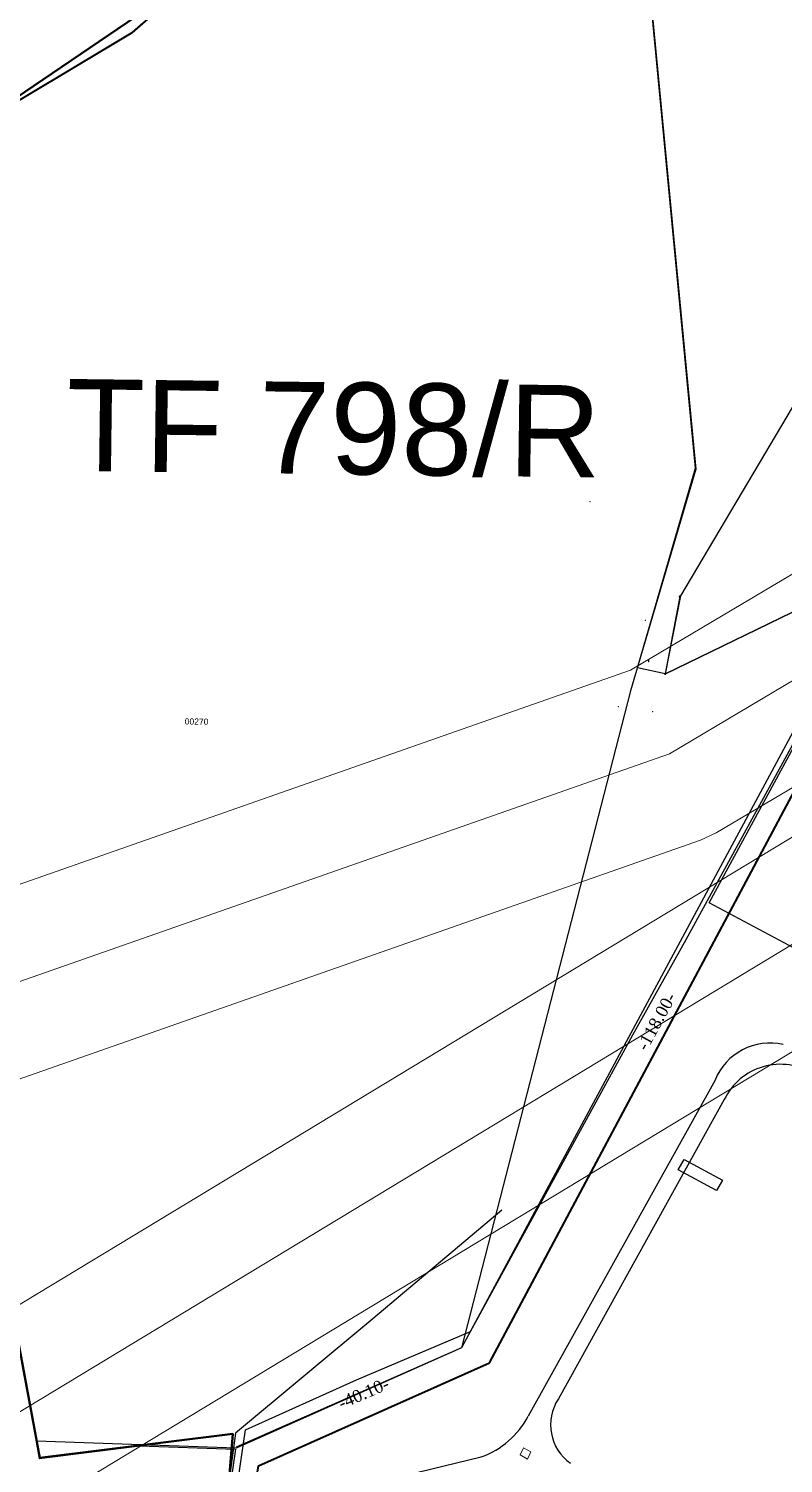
# Model space of a CAD drawing. Header units: metres. Extents: x 0 to 1324930, y 0 to 1631912.
# Drawn here: x 252719.9 to 252843.2, y 1628618.5 to 1628852.8 of the extents above; entities that cross this region are included whole.
import ezdxf
from ezdxf.enums import TextEntityAlignment as Align

# ---------------------------------------------------------------- set-up
doc = ezdxf.new("R2010")
doc.units = ezdxf.units.M
doc.header["$MEASUREMENT"] = 0
for name, color, linetype in [('A_revoir_niveau_0', 7, 'Continuous'), ('limites_parcelles', 7, 'Continuous'), ('limites_sections', 7, 'Continuous'), ('limites_tf', 7, 'Continuous'), ('numero_parcelle', 7, 'Continuous')]:
    doc.layers.add(name, color=color, linetype=linetype)
for name, color, linetype, lineweight in [('Cotation Linéaire', 7, 'Continuous', 0), ('emprise_ht_pik_rufisque', 7, 'Continuous', 0), ('Numero_TF', 7, 'Continuous', 0), ('Regard', 210, 'Continuous', 0)]:
    doc.layers.add(name, color=color, linetype=linetype, lineweight=lineweight)
doc.layers.add('Lignes HT Vectorisées', color=6, linetype='Continuous', lineweight=0, true_color=0xff00ff)
doc.styles.get("Standard").update_dxf_attribs({"font": 'txt.shx'})
doc.styles.add('Style-Arial', font='arial.ttf')
doc.styles.add('Times 1.0', font='times.ttf', dxfattribs={"width": 0.99, "height": 0.0254})

# ---------------------------------------------------------------- blocks, each defined once
blk = doc.blocks.new('*U133')
at = {"flags": 128}
for points, elevation in [([(0.133417, -0.220284), (0.130002, -0.264572), (0.127686, -0.265366), (-0.065926, -0.190808), (-0.194108, -0.141732), (-0.190168, -0.08715), (-0.181213, 0.000651), (-0.176112, 0.043195), (-0.166551, 0.108144), (-0.148411, 0.116316), (-0.129814, 0.124222), (-0.103291, 0.172663), (-0.094554, 0.188209), (-0.091076, 0.194598), (-0.073015, 0.227649), (0.032519, 0.294492), (0.032579, 0.294377), (0.082048, 0.295495), (0.121164, 0.296007)], 0.001709), ([(0.133417, -0.220284), (0.130002, -0.264572), (0.127686, -0.265366), (-0.065926, -0.190808), (-0.194108, -0.141732), (-0.190168, -0.08715), (-0.181213, 0.000651), (-0.176112, 0.043195), (-0.166551, 0.108144), (-0.148411, 0.116316), (-0.129814, 0.124222), (-0.103291, 0.172663), (-0.094554, 0.188209), (-0.091076, 0.194598), (-0.073015, 0.227649), (0.032519, 0.294492), (0.032579, 0.294377), (0.082048, 0.295495), (0.121164, 0.296007)], 0.001709), ([(-0.089846, 0.16524), (-0.120404, 0.110381)], 0.008185), ([(-0.089846, 0.16524), (-0.120404, 0.110381)], 0.008185), ([(-0.088344, 0.162073), (-0.115447, 0.113213)], 0.00811), ([(-0.088344, 0.162073), (-0.115447, 0.113213)], 0.00811), ([(-0.148207, 0.098815), (-0.128037, 0.103722)], 0.005716), ([(-0.148207, 0.098815), (-0.128037, 0.103722)], 0.005716)]:
    blk.add_lwpolyline(points, dxfattribs=dict(at, elevation=elevation))
at = {"ltscale": 1000, "elevation": 0.007032, "flags": 128}
blk.add_lwpolyline([(-0.075294, 0.185935), (-0.090803, 0.194228), (-0.072917, 0.22722), (0.036672, 0.294779), (0.036672, 0.294779), (0.036672, 0.294779)], dxfattribs=at)
blk.add_lwpolyline([(-0.075294, 0.185935), (-0.090803, 0.194228), (-0.072917, 0.22722), (0.036672, 0.294779), (0.036672, 0.294779), (0.036672, 0.294779)], dxfattribs=at)
at = {"color": 7, "elevation": -0.0018, "flags": 128}
blk.add_lwpolyline([(-0.124696, 0.144028), (-0.145756, 0.126258), (-0.168221, 0.10758), (-0.173681, 0.067022), (-0.1778, 0.044949), (-0.184578, -0.006064), (-0.181926, -0.006335)], dxfattribs=at)
blk.add_lwpolyline([(-0.124696, 0.144028), (-0.145756, 0.126258), (-0.168221, 0.10758), (-0.173681, 0.067022), (-0.1778, 0.044949), (-0.184578, -0.006064), (-0.181926, -0.006335)], dxfattribs=at)
for centre, radius, start, end in [((-0.080854, 0.16163, 0.008185), 0.009689778017551, 77.11533, 158.127852), ((-0.080854, 0.16163, 0.008185), 0.009689778017551, 77.11533, 158.127852), ((-0.07917, 0.157673, 0.008453), 0.0101749000813072, 57.576438, 154.379516), ((-0.07917, 0.157673, 0.008453), 0.0101749000813072, 57.576438, 154.379516), ((-0.109037, 0.108967, 0.00673), 0.0076891438578519, 146.47957, 234.808358), ((-0.109037, 0.108967, 0.00673), 0.0076891438578519, 146.47957, 234.808358), ((-0.132808, 0.116895, 0.006542), 0.0140107234399363, 289.909725, 332.292915), ((-0.132808, 0.116895, 0.006542), 0.0140107234399363, 289.909725, 332.292915)]:
    blk.add_arc(centre, radius, start, end)
at = {"ltscale": 1000}
blk.add_3dface([(-0.094878, 0.152306, 0.007787), (-0.088623, 0.148897, 0.007787), (-0.089629, 0.147226, 0.007787), (-0.095885, 0.150606, 0.007787)], dxfattribs=at)
blk.add_3dface([(-0.094878, 0.152306, 0.007787), (-0.088623, 0.148897, 0.007787), (-0.089629, 0.147226, 0.007787), (-0.095885, 0.150606, 0.007787)], dxfattribs=at)
at = {"layer": 'Regard', "color": 0, "ltscale": 1000}
blk.add_3dface([(-0.121708, 0.104059, 0.006571), (-0.120506, 0.10338, 0.006571), (-0.11993, 0.104557, 0.006571), (-0.121132, 0.105236, 0.006571)], dxfattribs=at)
blk.add_3dface([(-0.121708, 0.104059, 0.006571), (-0.120506, 0.10338, 0.006571), (-0.11993, 0.104557, 0.006571), (-0.121132, 0.105236, 0.006571)], dxfattribs=at)
at = {"layer": 'Cotation Linéaire', "style": 'Times 1.0', "width": 0.99}
for s, rotation, p in [('-118.00-', 61.226228, (-0.100319, 0.175334, -0.0018)), ('-40.10-', 23.636597, (-0.147681, 0.115038, -0.0018))]:
    blk.add_text(s, height=0.002, rotation=rotation, dxfattribs=at).set_placement(p, align=Align.TOP_CENTER)

msp = doc.modelspace()

# ---------------------------------------------------------------- linework, layer by layer
at = {"layer": 'A_revoir_niveau_0', "color": 7, "linetype": 'Continuous', "lineweight": 0}
msp.add_line((252826.319405, 1628760.114615), (252823.908425, 1628747.479219), dxfattribs=at)
at = {"layer": 'A_revoir_niveau_0', "color": 3, "linetype": 'Continuous', "lineweight": 40, "flags": 128}
for points in [[(252795.214016, 1628634.925169), (252851.998808, 1628741.450669), (252957.045636, 1628806.691641), (253094.464467, 1628810.40394), (253097.839069, 1628753.336063), (253101.169621, 1628724.563931), (253098.371027, 1628671.495843), (253099.803563, 1628615.614712), (253104.782775, 1628573.148032), (253109.197224, 1628538.482426)], [(253109.197224, 1628538.482426), (253089.247287, 1628435.106411), (253070.936491, 1628409.58108), (253073.565197, 1628378.644326), (253056.617706, 1628297.559698), (253053.678086, 1628253.237874), (253051.370626, 1628252.419371), (252728.268322, 1628372.594036), (252751.317234, 1628578.893523), (252757.473034, 1628618.097883), (252795.214016, 1628634.925169)]]:
    msp.add_lwpolyline(points, dxfattribs=at)
at = {"layer": 'A_revoir_niveau_0', "color": 3, "linetype": 'Continuous', "lineweight": 0}
msp.add_point((252811.60221, 1628775.574722), dxfattribs=at)
at = {"layer": 'A_revoir_niveau_0', "color": 3, "linetype": 'Continuous', "lineweight": 40}
for p in [(252826.318376, 1628760.109225), (252823.908425, 1628747.479219)]:
    msp.add_point(p, dxfattribs=at)
at = {"layer": 'A_revoir_niveau_0', "color": 2, "linetype": 'Continuous', "lineweight": 0}
for p in [(252820.662512, 1628756.186895), (252821.195143, 1628749.627532)]:
    msp.add_point(p, dxfattribs=at)
at = {"layer": 'A_revoir_niveau_0', "color": 1, "linetype": 'Continuous', "lineweight": 0}
for p in [(252821.184802, 1628749.759676), (252821.189023, 1628749.697616), (252821.195193, 1628749.631532), (252821.206358, 1628749.485377), (252821.208144, 1628749.468353), (252821.208943, 1628749.452341), (252816.242923, 1628742.089991)]:
    msp.add_point(p, dxfattribs=at)
at = {"layer": 'A_revoir_niveau_0', "color": 7, "linetype": 'Continuous', "lineweight": 40}
msp.add_point((252823.908425, 1628747.479219), dxfattribs=at)
at = {"layer": 'A_revoir_niveau_0', "color": 5, "linetype": 'Continuous', "lineweight": 0}
msp.add_point((252821.872547, 1628741.29817), dxfattribs=at)
at = {"layer": 'emprise_ht_pik_rufisque', "color": 1}
for p, q in [((252818.261081, 1628748.08161), (253005.981555, 1628859.548147)), ((253021.439323, 1628833.837087), (252832.211365, 1628721.475553)), ((252678.769838, 1628620.501586), (252981.072148, 1628803.323862)), ((252996.56494, 1628777.633891), (252689.208126, 1628591.756602)), ((252578.935433, 1628664.267117), (252818.261081, 1628748.08161)), ((252832.211365, 1628721.475553), (252829.676242, 1628720.293374)), ((252829.676242, 1628720.293374), (252592.732046, 1628637.3123))]:
    msp.add_line(p, q, dxfattribs=at)
at = {"layer": 'Lignes HT Vectorisées', "color": 5, "flags": 128}
for points in [[(252300.518457, 1628679.779301), (252309.336602, 1628700.771082), (252580.077166, 1628648.773693), (252824.632129, 1628734.41955), (253013.710555, 1628846.692424), (253204.211081, 1628962.646401), (253437.574136, 1629102.280594), (253538.188903, 1629350.041559), (253696.542409, 1629585.521315), (253756.669149, 1629670.287472)], [(252300.518457, 1628679.779301), (252535.311637, 1628633.247882), (252681.576934, 1628604.669463), (252988.818538, 1628790.478887), (253359.183284, 1629013.205735), (253675.222294, 1629206.394463), (253989.117803, 1629393.415688), (254273.85418, 1629565.672671)]]:
    msp.add_lwpolyline(points, dxfattribs=at)
at = {"layer": 'limites_parcelles'}
msp.add_line((252823.908425, 1628747.479219), (252955.617469, 1628811.51073), dxfattribs=at)
at = {"layer": 'limites_sections', "color": 112, "linetype": 'Continuous', "lineweight": 40, "flags": 128}
for points in [[(252770.730849, 1629406.43238), (252794.477866, 1629392.616183), (253348.989473, 1629069.997092), (253223.520558, 1628793.260409), (253144.884695, 1628828.891416), (253135.162614, 1628857.86651), (253072.399091, 1628896.214383), (252995.1058, 1628893.94587), (252900.638805, 1628882.226299), (252766.51681, 1628874.562186), (252710.023977, 1628836.275407), (252655.492526, 1628879.661683), (252674.257536, 1628915.953628), (252715.022823, 1628988.622184), (252709.800196, 1629256.717058), (252715.532147, 1629273.912915), (252730.690705, 1629319.388588), (252770.730849, 1629406.43238)], [(252721.721864, 1628619.437822), (252753.241864, 1628623.321822), (252724.250426, 1628275.006531), (252670.715386, 1628292.089523), (252580.662046, 1628324.662008), (252041.292027, 1628533.926516), (252075.316041, 1628631.877881), (252090.835733, 1628688.257312), (252115.26328, 1628944.950622), (252156.993131, 1629047.301812), (252306.553663, 1628962.878275), (252389.117958, 1628940.418995), (252429.920946, 1628946.766764), (252495.086357, 1628927.313682), (252674.257536, 1628915.953628), (252655.492526, 1628879.661683), (252709.972275, 1628836.08889), (252707.872864, 1628693.966822), (252721.721864, 1628619.437822)]]:
    msp.add_lwpolyline(points, close=True, dxfattribs=at)
at = {"layer": 'limites_sections', "color": 112, "linetype": 'Continuous', "lineweight": 40, "extrusion": (-1.8717255e-09, -9.639832e-10, 1), "elevation": -0.002046, "flags": 128}
msp.add_lwpolyline([(253469.820836, 1628503.176145), (253488.589644, 1628500.414429), (253454.879488, 1628458.45481), (253455.869011, 1628419.146695), (253456.677254, 1628387.039772), (253456.725415, 1628385.126634), (253456.826796, 1628378.590775), (253456.092848, 1628349.73443), (253454.032863, 1628268.742801), (253388.282867, 1628177.212071), (253374.268487, 1628101.940239), (253305.375391, 1628033.502846), (252724.250426, 1628275.006531), (252729.810311, 1628341.80532), (252735.302417, 1628407.78978), (252753.241864, 1628623.321822), (252721.721864, 1628619.437822), (252719.111157, 1628633.487457), (252714.797364, 1628656.702322), (252707.872864, 1628693.966822), (252708.178498, 1628714.657046), (252708.499905, 1628736.415068), (252708.92257, 1628765.027856), (252709.546654, 1628807.276005), (252710.023977, 1628836.275407), (252766.51681, 1628874.562186), (252777.807368, 1628875.207361), (252792.594535, 1628876.052342), (252806.680432, 1628876.85725), (252821.799454, 1628877.721194), (252840.098742, 1628878.766867), (252853.870088, 1628879.553801), (252869.673078, 1628880.456829), (252881.50225, 1628881.132782), (252890.234906, 1628881.631791), (252896.724489, 1628882.002624), (252900.638805, 1628882.226299), (252915.419343, 1628884.059972), (252947.872303, 1628888.086085), (252995.1058, 1628893.94587), (253038.771855, 1628895.227443), (253072.399091, 1628896.214383), (253084.091369, 1628889.07052), (253103.780853, 1628877.040446), (253120.367335, 1628866.906274), (253135.162614, 1628857.86651), (253140.023655, 1628843.378963), (253144.884695, 1628828.891416), (253158.888191, 1628822.546236), (253184.202626, 1628811.075912), (253223.520558, 1628793.260409), (253250.158874, 1628785.95727), (253263.793452, 1628773.437298), (253279.13654, 1628744.455831), (253296.184438, 1628717.179275), (253350.963018, 1628668.589516), (253387.610751, 1628636.082202), (253479.037064, 1628554.98513), (253469.820836, 1628503.176145)], close=True, dxfattribs=at)
at = {"layer": 'limites_tf', "color": 1, "linetype": 'Continuous', "lineweight": 30}
for p, q in [((252945.755896, 1628806.660237), (252823.91913, 1628747.425163)), ((252790.633087, 1628637.392198), (252753.785401, 1628621.163561))]:
    msp.add_line(p, q, dxfattribs=at)
at = {"layer": 'limites_tf', "color": 5, "linetype": 'Continuous', "lineweight": 30}
msp.add_line((252848.243966, 1628744.429197), (252790.633087, 1628637.392198), dxfattribs=at)
at = {"layer": 'limites_tf', "color": 5, "linetype": 'Continuous', "lineweight": 30, "flags": 128}
for points in [[(252641.504027, 1629069.924305), (252747.999989, 1629024.715149), (252818.248634, 1628961.763827), (252817.657694, 1628897.83648), (252775.515169, 1628885.949758), (252736.823974, 1628852.085884), (252710.000202, 1628836.071401), (252635.744106, 1628895.463393), (252568.762691, 1628890.327617), (252504.613745, 1628865.969523), (252541.035571, 1629024.934513), (252630.922848, 1629054.185098), (252641.504027, 1629069.924305)], [(252943.817639, 1628972.81227), (252929.938317, 1628934.776882), (252905.708335, 1628893.914631), (252899.575255, 1628883.559231), (252826.417468, 1628760.206895), (252823.908425, 1628747.479219), (252819.372197, 1628748.470735), (252828.881675, 1628781.078181), (252817.675987, 1628897.976421), (252817.106587, 1628911.910531), (252818.314838, 1628961.950263), (252839.013403, 1628964.654314), (252896.892091, 1628972.215559), (252943.817639, 1628972.81227)], [(252817.670943, 1628898.029044), (252828.900099, 1628780.885988), (252818.253882, 1628744.666069), (252790.633087, 1628637.392198), (252753.813766, 1628621.033191), (252721.204259, 1628622.133066), (252708.208231, 1628694.973804), (252710.023977, 1628836.275407), (252736.84795, 1628852.289978), (252775.53734, 1628886.147272), (252817.670943, 1628898.029044)]]:
    msp.add_lwpolyline(points, close=True, dxfattribs=at)
msp.add_lwpolyline([(252708.02168, 1628694.402214), (252721.619587, 1628619.345416), (252738.076438, 1628621.378779), (252753.711056, 1628620.852272), (252738.047441, 1628513.230604), (252731.582035, 1628426.895032), (252727.767845, 1628374.858853), (252724.943986, 1628336.371299), (252587.203627, 1628384.955986), (252618.255533, 1628464.492066), (252708.02168, 1628694.402214)], dxfattribs=at)
at = {"layer": 'limites_tf', "color": 1, "linetype": 'Continuous', "lineweight": 30}
for centre, start, end in [((252827.886215, 1628780.982758), 343.620215, 5.475556), ((252827.277596, 1628759.696771), 149.331837, 169.202327)]:
    msp.add_arc(centre, 1.000023093949812, start, end, dxfattribs=at)

# ---------------------------------------------------------------- block references
at = {"layer": 'A_revoir_niveau_0', "xscale": 1000, "yscale": 1000, "zscale": 1000}
msp.add_blockref('*U133', (252921.901364, 1628515.852291, -9.359), dxfattribs=at)

# ---------------------------------------------------------------- texts
at = {"layer": 'numero_parcelle', "color": 5, "lineweight": 0, "insert": (252745.406041, 1628740.199311), "char_height": 1, "attachment_point": 1, "rotation": 359.2324998635111, "line_spacing_factor": 0.6}
msp.add_mtext('\\fArial|b0|i0|c00|p39;00270', dxfattribs=at)
at = {"layer": 'numero_tf', "color": 4, "linetype": 'Continuous', "lineweight": 0, "style": 'Style-Arial'}
msp.add_text('TF 798/R', height=15.000346, rotation=359.28, dxfattribs=at).set_placement((252725.987913, 1628780.633229))

doc.saveas('drawing.dxf')
